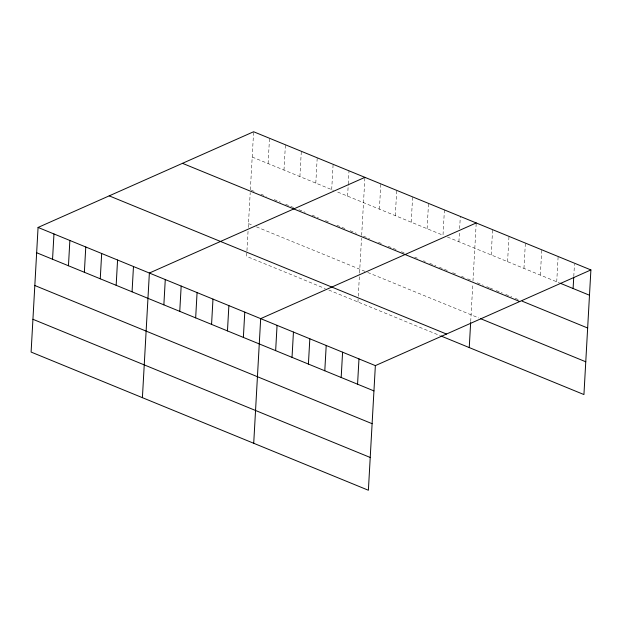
<?xml version="1.0" encoding="UTF-8"?>
<svg xmlns="http://www.w3.org/2000/svg" width="622" height="622" viewBox="0 0 622 622"><rect width="100%" height="100%" fill="white"/><g stroke="black" fill="none" stroke-linecap="round" stroke-linejoin="round"><path stroke-width="0.47" stroke-dasharray="3.11 2.33" d="M248.046 231.314L246.639 256.381L325.259 288.592M248.256 227.458L250.207 192.641M250.363 189.827L253.613 131.747M268.098 163.555L269.513 138.263M283.997 170.07L285.412 144.778M299.897 176.586L301.312 151.294M315.797 183.101L317.212 157.809M331.697 189.617L333.112 164.325M347.597 196.124L348.227 184.889M348.281 183.949L349.012 170.832M357.945 301.981L358.218 297.16M358.272 296.196L359.508 274.022M359.563 273.058L361.514 238.242M361.67 235.427L364.912 177.348M379.404 209.155L380.82 183.863M395.304 215.671L396.719 190.379M411.204 222.186L412.619 196.894M427.104 228.702L428.519 203.41M444.419 209.917L443.004 235.209L337 191.786M458.904 241.725L459.433 232.356M459.642 228.616L460.319 216.433M470.706 321.551L472.813 283.834M472.977 281.02L476.219 222.948M491.193 254.95L492.601 229.658M507.575 261.668L508.99 236.368M523.957 268.377L525.372 243.085M540.339 275.087L541.754 249.795M556.721 281.797L558.136 256.505M573.787 276.331L574.464 264.156M252.198 157.039L333.47 190.34M447.42 237.021L559.31 282.862M251.249 190.184L255.665 191.996M260.96 194.165L266.263 196.342M274.216 199.6L280.398 202.127M285.7 204.304L293.646 207.561M298.949 209.731L305.13 212.265M312.197 215.158L318.386 217.692M325.454 220.585L329.87 222.396M336.937 225.288L344.883 228.546M350.186 230.723L356.367 233.25M363.435 236.15L369.616 238.685M378.456 242.3L382.872 244.112M388.167 246.281L396.121 249.539M401.423 251.708L404.075 252.796M414.672 257.135L417.323 258.223M423.504 260.758L425.269 261.481M429.685 263.293L435.874 265.819M439.404 267.273L447.358 270.531M452.661 272.7L457.077 274.512M461.493 276.316L464.144 277.404M467.674 278.85L472.09 280.662M477.284 282.792L483.325 285.265M486.769 286.672L489.358 287.737M490.222 288.087L492.803 289.144M496.255 290.56L502.288 293.032M505.74 294.447L511.774 296.919M515.226 298.335L519.533 300.099M248.473 223.601L252.89 225.413M256.427 226.859L366.848 272.094M367.734 272.459L478.847 317.974M328.797 290.039L440.104 335.639"/><path stroke-width="0.93" d="M590.9 269.932L253.613 131.747L38.066 227.442L31.1 352.068L368.387 490.253L375.361 365.619L590.9 269.932L583.934 394.558L440.982 335.997M52.551 259.25L53.966 233.95M68.459 265.757L69.866 240.465M84.359 272.273L85.774 246.981M100.259 278.788L101.674 253.496M116.159 285.304L117.574 260.012M132.058 291.819L133.473 266.527M142.407 397.668L149.373 273.035L364.912 177.348M163.858 304.842L165.273 279.55M179.758 311.358L181.173 286.066M195.666 317.873L197.073 292.581M211.566 324.389L212.981 299.096M227.465 330.904L228.88 305.612M243.365 337.419L244.78 312.12M253.714 443.268L260.68 318.635L476.219 222.948M275.647 350.645L277.062 325.353M292.029 357.355L293.444 332.062M308.411 364.064L309.826 338.772M324.793 370.774L326.208 345.482M341.183 377.484L342.59 352.192M357.564 384.202L358.98 358.91M469.252 347.581L470.652 322.515M573.103 288.507L573.733 277.272M560.173 283.212L589.485 295.225M522.122 301.157L587.65 328.004M182.479 163.329L519.774 301.507M480.573 318.682L585.768 361.779M109.2 195.86L446.487 334.037M38.066 227.442L375.361 365.619M36.651 252.734L373.946 390.911M34.824 285.514L372.111 423.691M32.935 319.288L370.222 457.465"/></g></svg>
